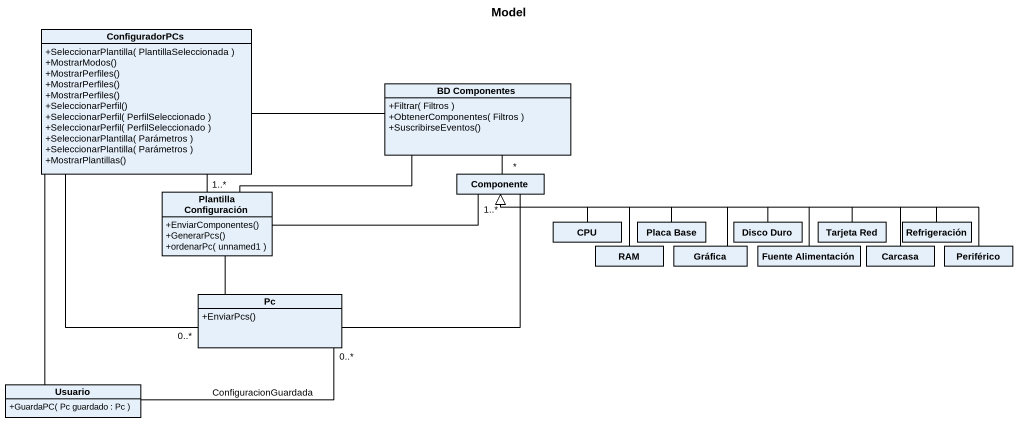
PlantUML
@startuml
title Model
hide circle
hide empty members
skinparam classAttributeIconSize 0
class ConfiguradorPCs {
  +SeleccionarPlantilla( PlantillaSeleccionada )
  +MostrarModos()
  +MostrarPerfiles()
  +MostrarPerfiles()
  +MostrarPerfiles()
  +SeleccionarPerfil()
  +SeleccionarPerfil( PerfilSeleccionado )
  +SeleccionarPerfil( PerfilSeleccionado )
  +SeleccionarPlantilla( Parámetros )
  +SeleccionarPlantilla( Parámetros )
  +MostrarPlantillas()
}
class "BD Componentes" as BD_Componentes {
  +Filtrar( Filtros )
  +ObtenerComponentes( Filtros )
  +SuscribirseEventos()
}
class "Plantilla Configuración" as Plantilla_Configuración {
  +EnviarComponentes()
  +GenerarPcs()
  +ordenarPc( unnamed1 )
}
class Componente
class CPU
class RAM
class "Placa Base" as Placa_Base
class Gráfica
class "Disco Duro" as Disco_Duro
class "Fuente Alimentación" as Fuente_Alimentación
class "Tarjeta Red" as Tarjeta_Red
class Carcasa
class Refrigeración
class Periférico
class Pc {
  +EnviarPcs()
}
class Usuario {
  +GuardaPC( Pc guardado : Pc )
}
ConfiguradorPCs -right- BD_Componentes
ConfiguradorPCs -- "1..*" Plantilla_Configuración
ConfiguradorPCs -- "0..*" Pc
ConfiguradorPCs -- Usuario
BD_Componentes -- "*" Componente
Plantilla_Configuración -right- BD_Componentes
Plantilla_Configuración -right- "1..*" Componente
CPU -left-|> Componente
RAM -left-|> Componente
Placa_Base -left-|> Componente
Gráfica -left-|> Componente
Disco_Duro -left-|> Componente
Fuente_Alimentación -left-|> Componente
Tarjeta_Red -left-|> Componente
Carcasa -left-|> Componente
Refrigeración -left-|> Componente
Periférico -left-|> Componente
Pc -up- Plantilla_Configuración
Pc -right- Componente
Usuario -right- "0..*" Pc : ConfiguracionGuardada
@enduml
